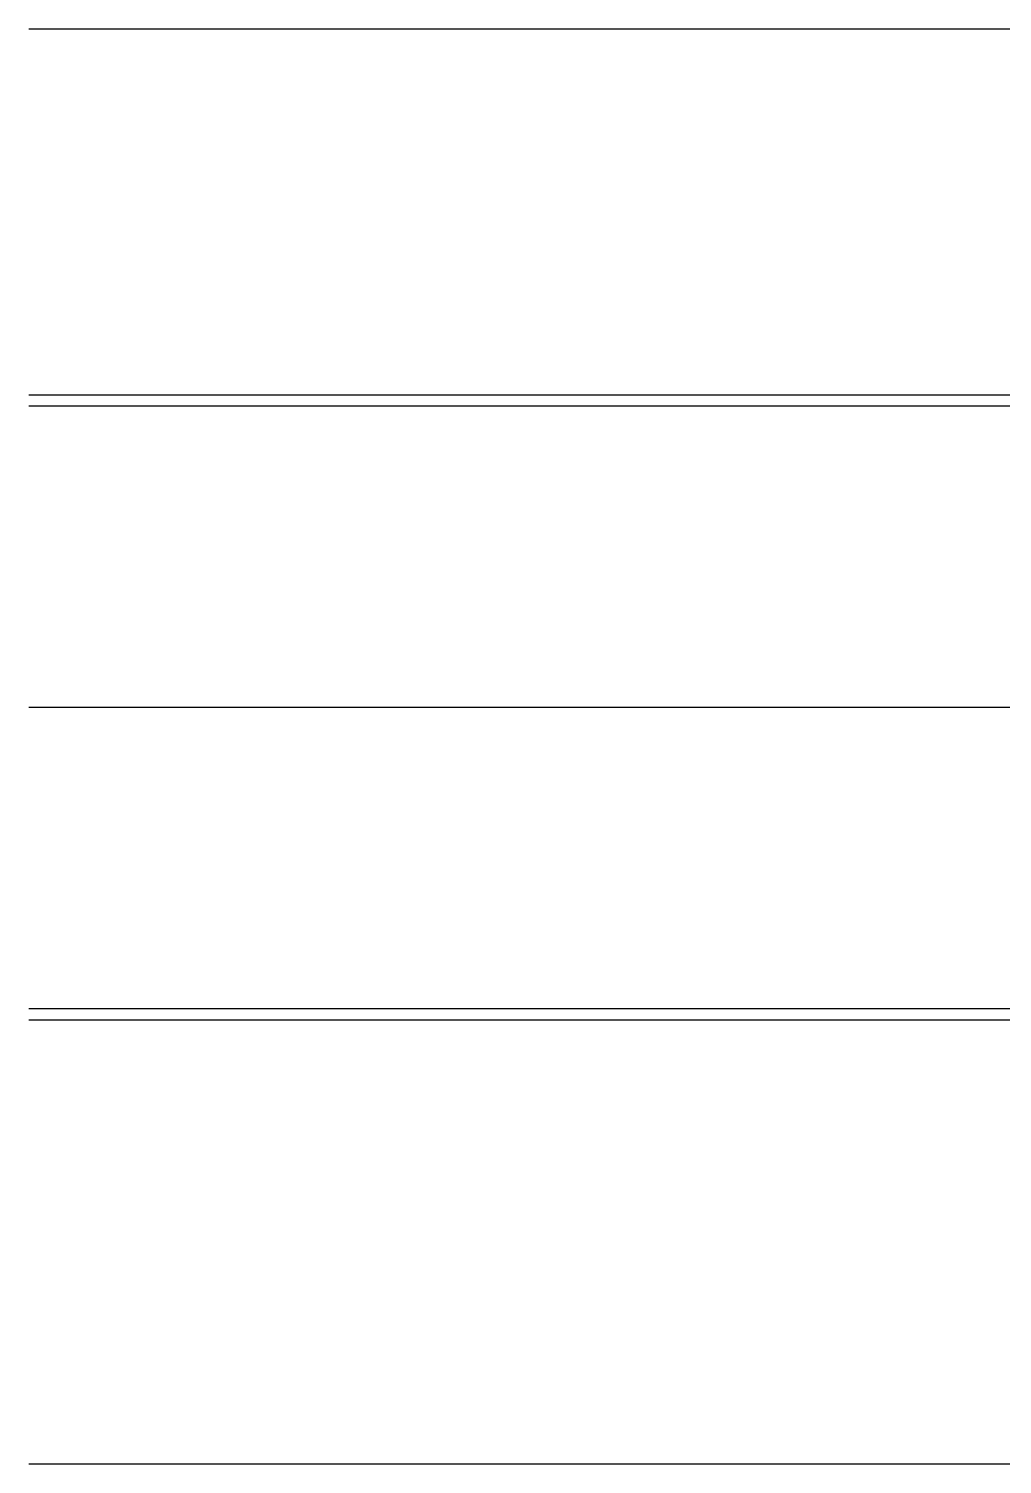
# Model space of a CAD drawing. Header units: millimetres. Extents: x 150937 to 394412, y 327166 to 584759.
# Drawn here: x 192146.7 to 192364.7, y 486685.3 to 487006.9 of the extents above; entities that cross this region are included whole.
import ezdxf

# ---------------------------------------------------------------- set-up
doc = ezdxf.new("R2010")
doc.units = ezdxf.units.MM

# ---------------------------------------------------------------- blocks, each defined once
blk = doc.blocks.new('C-1 UP RIGHT')
for p, q in [((-501.68, 0), (120.12, 0)), ((-501.68, -82), (-225.85, -82)), ((-501.68, -84.5), (-225.85, -84.5)), ((-501.68, -152), (120.12, -152)), ((-501.68, -219.5), (-225.85, -219.5)), ((-501.68, -222), (-225.85, -222)), ((120.12, -321.6), (-501.68, -321.6))]:
    blk.add_line(p, q)

msp = doc.modelspace()

# ---------------------------------------------------------------- block references
msp.add_blockref('C-1 UP RIGHT', (192648.354, 487006.858))

doc.saveas('drawing.dxf')
